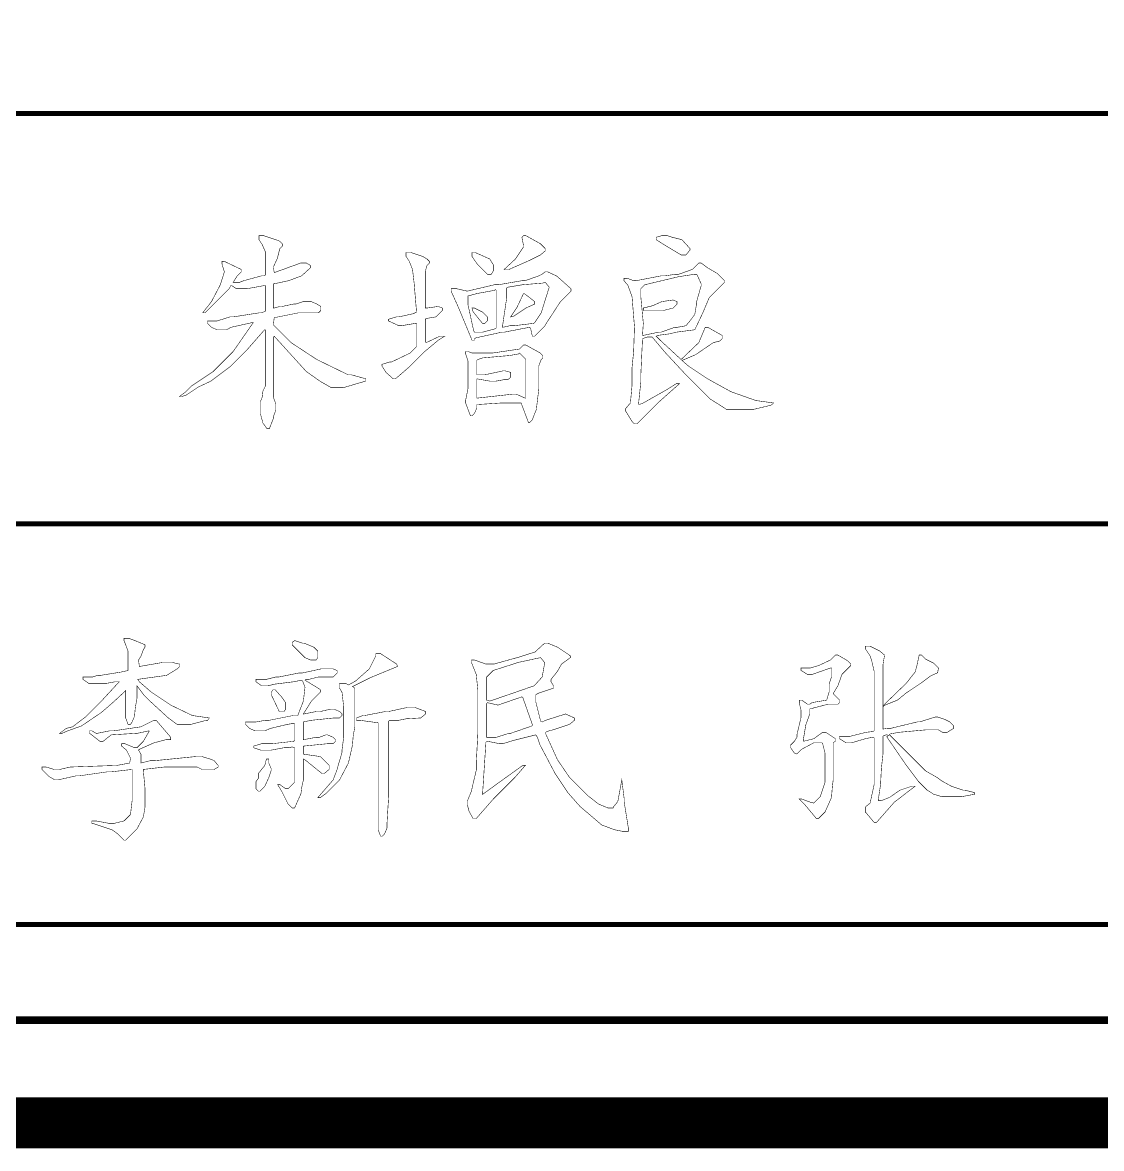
# Model space of a CAD drawing. Extents: x 94 to 452, y -72 to 1042.
# Drawn here: x 365.75 to 386.8, y -72 to -50.04 of the extents above; entities that cross this region are included whole.
import ezdxf

# ---------------------------------------------------------------- set-up
doc = ezdxf.new("R2010")
doc.units = 0
doc.header["$MEASUREMENT"] = 0
doc.layers.add('TREE_LAYER', color=7, linetype='Continuous')

msp = doc.modelspace()

# ---------------------------------------------------------------- linework, layer by layer
at = {"layer": 'TREE_LAYER'}
for points, const_width, elevation in [([(451.22612, 995.005583), (451.22612, 11.113007), (451.22612, 10.313007), (451.22612, -71.498816), (94.22612, -71.498816), (94.22612, -69.496695), (94.22612, 9.432416), (94.22612, 10.313007), (94.22612, 11.113007), (94.22612, 13.086307)], 1, 2891.008799), ([(96.22612, 13.086307), (96.22612, 11.113007), (96.22612, 10.313007), (96.22612, 9.432416), (96.22612, 9.432416), (96.22612, -69.496695), (96.22612, -69.498816), (449.22612, -69.498816), (449.22612, -69.498816), (449.22612, 10.313007), (449.22612, 11.113007), (449.22612, 995.005583)], 0.15, 2875.008799), ([(362.136024, -51.815251), (391.643859, -51.815251)], 0.1, 29.507835), ([(370.454957, -54.19674), (370.360839, -54.19674), (370.360839, -54.275171), (370.423584, -54.369289), (370.486329, -54.510465), (370.486329, -54.965367), (370.454957, -54.981053), (370.407898, -54.981053), (370.0628, -55.075171), (369.984369, -55.106544), (369.858878, -55.106544), (369.858878, -55.106544), (369.93731, -54.981053), (370.015741, -54.902622), (370.015741, -54.855563), (369.686329, -54.698701), (369.63927, -54.698701), (369.63927, -54.745759), (369.686329, -54.902622), (369.607898, -55.153602), (369.435349, -55.483014), (369.2628, -55.702622), (369.309859, -55.702622), (369.780447, -55.232034), (369.811819, -55.169289), (369.827506, -55.169289), (369.921623, -55.232034), (370.125545, -55.232034), (370.470643, -55.169289), (370.486329, -55.169289), (370.486329, -55.67125), (370.407898, -55.702622), (370.360839, -55.702622), (369.858878, -55.781053), (369.796133, -55.781053), (369.545153, -55.859485), (369.356918, -55.859485), (369.356918, -55.906544), (369.435349, -55.984975), (369.545153, -56.032034), (369.733388, -56.032034), (369.811819, -55.984975), (370.235349, -55.890857), (370.251035, -55.890857), (369.858878, -56.455563), (369.466721, -56.84772), (369.043192, -57.130073), (368.917702, -57.255563), (368.807898, -57.333995), (368.854957, -57.333995), (368.949074, -57.302622), (369.184369, -57.145759), (369.419663, -57.035955), (369.796133, -56.753602), (370.141231, -56.408504), (370.470643, -56.032034), (370.486329, -56.032034), (370.486329, -57.130073), (370.43927, -57.224191), (370.423584, -57.349681), (370.392212, -57.428112), (370.392212, -57.679093), (370.43927, -57.851642), (370.517702, -57.961446), (370.564761, -57.961446), (370.643192, -57.757524), (370.643192, -57.726151), (370.690251, -57.600661), (370.690251, -57.475171), (370.643192, -57.349681), (370.643192, -56.17321), (370.658878, -56.157524), (371.286329, -56.84772), (371.552996, -57.035955), (371.772604, -57.161446), (372.007898, -57.161446), (372.431427, -57.035955), (372.447114, -57.035955), (372.447114, -56.988897), (372.164761, -56.910465), (372.102016, -56.910465), (371.490251, -56.612426), (370.98829, -56.283014), (370.643192, -55.937916), (370.658878, -55.79674), (371.129467, -55.702622), (371.521623, -55.702622), (371.568682, -55.655563), (371.568682, -55.577132), (371.490251, -55.530073), (371.380447, -55.483014), (371.223584, -55.483014), (371.082408, -55.530073), (371.035349, -55.530073), (370.815741, -55.577132), (370.768682, -55.577132), (370.658878, -55.608504), (370.643192, -55.608504), (370.643192, -55.137916), (370.941231, -55.075171), (371.192212, -54.981053), (371.364761, -54.824191), (371.364761, -54.777132), (371.286329, -54.730073), (371.176525, -54.730073), (370.658878, -54.918308), (370.643192, -54.808504), (370.721623, -54.635955), (370.768682, -54.44772), (370.815741, -54.400661), (370.815741, -54.353602), (370.768682, -54.306544), (370.690251, -54.275171), (370.454957, -54.19674), (370.454957, -54.19674)], 0.01, 265), ([(375.568682, -54.19674), (375.521623, -54.19674), (375.490251, -54.228112), (375.521623, -54.384975), (375.521623, -54.416348), (375.364761, -54.651642), (375.145153, -54.855563), (375.23927, -54.855563), (375.631427, -54.683014), (375.851035, -54.57321), (375.945153, -54.494779), (375.945153, -54.44772), (375.851035, -54.353602), (375.568682, -54.19674), (375.568682, -54.19674)], 0.01, 265), ([(378.329467, -54.19674), (378.219663, -54.19674), (378.109859, -54.228112), (378.109859, -54.275171), (378.282408, -54.384975), (378.596133, -54.57321), (378.690251, -54.57321), (378.768682, -54.479093), (378.768682, -54.44772), (378.611819, -54.275171), (378.423584, -54.228112), (378.329467, -54.19674), (378.329467, -54.19674)], 0.01, 265), ([(373.325545, -54.526151), (373.231427, -54.526151), (373.231427, -54.604583), (373.294172, -54.698701), (373.356918, -54.855563), (373.38829, -55.12223), (373.435349, -55.686936), (373.372604, -55.718308), (373.090251, -55.781053), (373.043192, -55.781053), (372.886329, -55.828112), (372.886329, -55.859485), (373.090251, -55.953602), (373.13731, -55.953602), (373.419663, -55.906544), (373.435349, -55.906544), (373.435349, -56.361446), (373.309859, -56.486936), (372.949074, -56.659485), (372.917702, -56.659485), (372.760839, -56.706544), (372.760839, -56.737916), (372.83927, -56.863406), (372.980447, -56.988897), (373.011819, -56.988897), (373.043192, -56.97321), (373.278486, -56.769289), (373.576525, -56.47125), (373.858878, -56.235955), (373.984369, -56.157524), (373.890251, -56.157524), (373.623584, -56.283014), (373.607898, -56.267328), (373.607898, -55.828112), (373.623584, -55.812426), (373.811819, -55.781053), (373.93731, -55.655563), (373.93731, -55.608504), (373.858878, -55.577132), (373.63927, -55.608504), (373.607898, -55.608504), (373.607898, -54.886936), (373.63927, -54.777132), (373.686329, -54.730073), (373.686329, -54.698701), (373.63927, -54.651642), (373.560839, -54.604583), (373.325545, -54.526151), (373.325545, -54.526151)], 0.01, 265), ([(374.580447, -54.526151), (374.517702, -54.526151), (374.517702, -54.604583), (374.627506, -54.761446), (374.815741, -54.949681), (374.894172, -54.949681), (374.941231, -54.87125), (374.941231, -54.777132), (374.8628, -54.651642), (374.580447, -54.526151), (374.580447, -54.526151)], 0.01, 265), ([(378.98829, -54.730073), (378.941231, -54.730073), (378.815741, -54.855563), (378.549074, -54.949681), (378.486329, -54.949681), (378.282408, -54.981053), (378.203976, -54.981053), (377.717702, -55.075171), (377.670643, -55.075171), (377.545153, -55.028112), (377.482408, -55.028112), (377.482408, -55.075171), (377.560839, -55.169289), (377.63927, -55.388897), (377.686329, -55.969289), (377.670643, -56.455563), (377.63927, -56.769289), (377.63927, -57.114387), (377.607898, -57.459485), (377.51378, -57.569289), (377.51378, -57.616348), (377.63927, -57.820269), (377.686329, -57.867328), (377.733388, -57.867328), (378.141231, -57.459485), (378.564761, -57.083014), (378.502016, -57.083014), (378.329467, -57.192818), (377.858878, -57.459485), (377.780447, -57.490857), (377.764761, -57.490857), (377.811819, -57.035955), (377.811819, -56.879093), (377.843192, -56.204583), (377.93731, -56.17321), (378.031427, -56.17321), (378.282408, -56.47125), (378.690251, -56.910465), (379.160839, -57.381053), (379.458878, -57.569289), (379.474565, -57.584975), (380.007898, -57.584975), (380.33731, -57.506544), (380.368682, -57.490857), (380.400055, -57.459485), (380.054957, -57.412426), (379.568682, -57.239877), (379.11378, -56.988897), (378.73731, -56.737916), (378.611819, -56.628112), (378.658878, -56.612426), (378.878486, -56.518308), (379.223584, -56.283014), (379.349074, -56.251642), (379.396133, -56.204583), (379.396133, -56.141838), (379.145153, -56.000661), (379.11378, -55.984975), (379.066721, -55.984975), (378.941231, -56.283014), (378.596133, -56.612426), (378.18829, -56.235955), (378.109859, -56.157524), (378.141231, -56.141838), (378.376525, -56.110465), (378.502016, -56.079093), (378.8628, -56.032034), (379.019663, -55.702622), (379.145153, -55.404583), (379.443192, -55.106544), (379.443192, -55.075171), (379.302016, -54.933995), (379.11378, -54.824191), (378.98829, -54.730073), (378.98829, -54.730073)], 0.01, 265), ([(375.992212, -54.902622), (375.945153, -54.902622), (375.882408, -54.949681), (375.819663, -54.981053), (375.552996, -55.075171), (375.490251, -55.075171), (375.035349, -55.153602), (374.956918, -55.153602), (374.423584, -55.279093), (374.219663, -55.232034), (374.109859, -55.232034), (374.109859, -55.279093), (374.251035, -55.592818), (374.517702, -56.235955), (374.564761, -56.235955), (374.564761, -56.204583), (374.596133, -56.188897), (375.098094, -56.079093), (375.145153, -56.079093), (375.631427, -55.984975), (375.647114, -55.984975), (375.6628, -56.016348), (375.694172, -56.157524), (375.741231, -56.157524), (375.929467, -55.969289), (375.976525, -55.890857), (376.243192, -55.483014), (376.447114, -55.279093), (376.447114, -55.232034), (376.290251, -55.090857), (376.164761, -54.981053), (375.992212, -54.902622), (375.992212, -54.902622)], 0.01, 265), ([(375.898094, -55.12223), (375.945153, -55.106544), (376.023584, -55.200661), (375.866721, -55.702622), (375.741231, -55.890857), (375.725545, -55.906544), (375.333388, -55.953602), (375.254957, -55.953602), (375.11378, -55.984975), (375.11378, -55.953602), (375.192212, -55.420269), (375.192212, -55.216348), (375.223584, -55.200661), (375.505937, -55.153602), (375.898094, -55.12223), (375.898094, -55.12223)], 0.01, 265), ([(378.8628, -54.949681), (378.894172, -54.949681), (378.909859, -54.965367), (378.98829, -55.137916), (378.98829, -55.169289), (378.894172, -55.498701), (378.894172, -55.545759), (378.8628, -55.733995), (378.768682, -55.859485), (378.690251, -55.953602), (378.517702, -55.984975), (378.470643, -55.984975), (378.203976, -56.079093), (378.156918, -56.079093), (377.858878, -56.141838), (377.843192, -56.141838), (377.858878, -55.906544), (377.811819, -55.404583), (377.811819, -55.232034), (377.890251, -55.153602), (378.549074, -54.99674), (378.8628, -54.949681), (378.8628, -54.949681)], 0.01, 265), ([(374.956918, -55.263406), (374.972604, -55.24772), (374.98829, -55.263406), (374.98829, -56.000661), (374.956918, -56.016348), (374.721623, -56.079093), (374.564761, -56.079093), (374.549074, -56.04772), (374.43927, -55.545759), (374.43927, -55.37321), (374.611819, -55.326151), (374.956918, -55.263406), (374.956918, -55.263406)], 0.01, 265), ([(375.53731, -55.326151), (375.521623, -55.326151), (375.396133, -55.592818), (375.270643, -55.781053), (375.333388, -55.765367), (375.568682, -55.608504), (375.741231, -55.530073), (375.741231, -55.483014), (375.53731, -55.326151), (375.53731, -55.326151)], 0.01, 265), ([(378.43927, -55.451642), (378.219663, -55.483014), (378.047114, -55.561446), (377.858878, -55.608504), (377.858878, -55.655563), (378.251035, -55.655563), (378.43927, -55.608504), (378.517702, -55.530073), (378.517702, -55.483014), (378.43927, -55.451642), (378.43927, -55.451642)], 0.01, 265), ([(374.564761, -55.608504), (374.517702, -55.608504), (374.533388, -55.67125), (374.643192, -55.812426), (374.721623, -55.906544), (374.768682, -55.906544), (374.815741, -55.859485), (374.815741, -55.781053), (374.721623, -55.686936), (374.564761, -55.608504), (374.564761, -55.608504)], 0.01, 265), ([(375.568682, -56.330073), (375.521623, -56.330073), (375.443192, -56.408504), (374.909859, -56.486936), (374.517702, -56.486936), (374.43927, -56.455563), (374.392212, -56.455563), (374.392212, -56.502622), (374.43927, -56.643799), (374.43927, -57.177132), (374.392212, -57.412426), (374.392212, -57.459485), (374.486329, -57.710465), (374.517702, -57.710465), (374.564761, -57.663406), (374.611819, -57.553602), (374.611819, -57.490857), (375.098094, -57.459485), (375.474565, -57.459485), (375.615741, -57.835955), (375.647114, -57.835955), (375.694172, -57.788897), (375.741231, -57.663406), (375.772604, -57.584975), (375.819663, -57.192818), (375.819663, -56.737916), (375.866721, -56.612426), (375.898094, -56.581053), (375.898094, -56.533995), (375.851035, -56.486936), (375.568682, -56.330073), (375.568682, -56.330073)], 0.01, 265), ([(375.427506, -56.502622), (375.443192, -56.486936), (375.568682, -56.612426), (375.568682, -57.365367), (375.552996, -57.365367), (375.380447, -57.286936), (375.317702, -57.286936), (374.611819, -57.365367), (374.611819, -57.365367), (374.611819, -57.004583), (374.611819, -56.988897), (374.878486, -57.035955), (374.972604, -57.035955), (375.145153, -57.004583), (375.207898, -57.004583), (375.23927, -56.988897), (375.270643, -56.957524), (375.270643, -56.863406), (375.160839, -56.832034), (375.129467, -56.832034), (374.768682, -56.910465), (374.611819, -56.910465), (374.611819, -56.894779), (374.611819, -56.628112), (374.627506, -56.612426), (374.721623, -56.581053), (375.254957, -56.533995), (375.427506, -56.502622), (375.427506, -56.502622)], 0.01, 265), ([(362.136024, -59.815251), (391.643859, -59.815251)], 0.1, 29.507835), ([(367.82403, -62.04985), (367.729912, -62.04985), (367.729912, -62.096909), (367.761285, -62.17534), (367.808344, -62.30083), (367.808344, -62.677301), (367.667167, -62.708674), (367.27501, -62.771419), (367.212265, -62.771419), (367.118148, -62.802791), (366.929912, -62.802791), (366.929912, -62.84985), (367.039716, -62.928281), (367.384814, -62.928281), (367.557363, -62.896909), (367.620108, -62.896909), (367.635795, -62.896909), (367.259324, -63.304752), (366.992657, -63.571419), (366.725991, -63.77534), (366.600501, -63.806713), (366.47501, -63.90083), (366.522069, -63.90083), (366.631873, -63.853772), (366.89854, -63.759654), (367.290697, -63.492987), (367.525991, -63.289066), (367.761285, -63.069458), (367.761285, -63.069458), (367.761285, -63.602791), (367.808344, -63.728281), (367.855402, -63.728281), (367.886775, -63.681223), (367.933834, -63.571419), (367.94952, -63.39887), (367.980893, -63.226321), (367.980893, -62.991026), (367.980893, -62.97534), (368.122069, -63.163575), (368.200501, -63.242007), (368.592657, -63.602791), (368.765206, -63.728281), (369.031873, -63.728281), (369.329912, -63.64985), (369.361285, -63.64985), (369.392657, -63.602791), (369.392657, -63.602791), (369.282853, -63.587105), (369.063246, -63.555732), (368.639716, -63.351811), (368.263246, -63.10083), (368.027952, -62.896909), (367.996579, -62.84985), (367.996579, -62.84985), (368.561285, -62.771419), (368.765206, -62.645928), (368.812265, -62.59887), (368.812265, -62.551811), (368.671089, -62.520438), (368.482853, -62.520438), (368.027952, -62.59887), (368.012265, -62.473379), (368.059324, -62.394948), (368.106383, -62.269458), (368.137755, -62.222399), (368.137755, -62.17534), (367.94952, -62.096909), (367.82403, -62.04985), (367.82403, -62.04985)], 0.01, 266), ([(367.82403, -62.04985), (367.729912, -62.04985), (367.729912, -62.096909), (367.761285, -62.17534), (367.808344, -62.30083), (367.808344, -62.677301), (367.667167, -62.708674), (367.27501, -62.771419), (367.212265, -62.771419), (367.118148, -62.802791), (366.929912, -62.802791), (366.929912, -62.84985), (367.039716, -62.928281), (367.384814, -62.928281), (367.557363, -62.896909), (367.620108, -62.896909), (367.635795, -62.896909), (367.259324, -63.304752), (366.992657, -63.571419), (366.725991, -63.77534), (366.600501, -63.806713), (366.47501, -63.90083), (366.522069, -63.90083), (366.631873, -63.853772), (366.89854, -63.759654), (367.290697, -63.492987), (367.525991, -63.289066), (367.761285, -63.069458), (367.761285, -63.069458), (367.761285, -63.602791), (367.808344, -63.728281), (367.855402, -63.728281), (367.886775, -63.681223), (367.933834, -63.571419), (367.94952, -63.39887), (367.980893, -63.226321), (367.980893, -62.991026), (367.980893, -62.97534), (368.122069, -63.163575), (368.200501, -63.242007), (368.592657, -63.602791), (368.765206, -63.728281), (369.031873, -63.728281), (369.329912, -63.64985), (369.361285, -63.64985), (369.392657, -63.602791), (369.392657, -63.602791), (369.282853, -63.587105), (369.063246, -63.555732), (368.639716, -63.351811), (368.263246, -63.10083), (368.027952, -62.896909), (367.996579, -62.84985), (367.996579, -62.84985), (368.561285, -62.771419), (368.765206, -62.645928), (368.812265, -62.59887), (368.812265, -62.551811), (368.671089, -62.520438), (368.482853, -62.520438), (368.027952, -62.59887), (368.012265, -62.473379), (368.059324, -62.394948), (368.106383, -62.269458), (368.137755, -62.222399), (368.137755, -62.17534), (367.94952, -62.096909), (367.82403, -62.04985), (367.82403, -62.04985)], 0.01, 266), ([(367.82403, -62.04985), (367.729912, -62.04985), (367.729912, -62.096909), (367.761285, -62.17534), (367.808344, -62.30083), (367.808344, -62.677301), (367.667167, -62.708674), (367.27501, -62.771419), (367.212265, -62.771419), (367.118148, -62.802791), (366.929912, -62.802791), (366.929912, -62.84985), (367.039716, -62.928281), (367.384814, -62.928281), (367.557363, -62.896909), (367.620108, -62.896909), (367.635795, -62.896909), (367.259324, -63.304752), (366.992657, -63.571419), (366.725991, -63.77534), (366.600501, -63.806713), (366.47501, -63.90083), (366.522069, -63.90083), (366.631873, -63.853772), (366.89854, -63.759654), (367.290697, -63.492987), (367.525991, -63.289066), (367.761285, -63.069458), (367.761285, -63.069458), (367.761285, -63.602791), (367.808344, -63.728281), (367.855402, -63.728281), (367.886775, -63.681223), (367.933834, -63.571419), (367.94952, -63.39887), (367.980893, -63.226321), (367.980893, -62.991026), (367.980893, -62.97534), (368.122069, -63.163575), (368.200501, -63.242007), (368.592657, -63.602791), (368.765206, -63.728281), (369.031873, -63.728281), (369.329912, -63.64985), (369.361285, -63.64985), (369.392657, -63.602791), (369.392657, -63.602791), (369.282853, -63.587105), (369.063246, -63.555732), (368.639716, -63.351811), (368.263246, -63.10083), (368.027952, -62.896909), (367.996579, -62.84985), (367.996579, -62.84985), (368.561285, -62.771419), (368.765206, -62.645928), (368.812265, -62.59887), (368.812265, -62.551811), (368.671089, -62.520438), (368.482853, -62.520438), (368.027952, -62.59887), (368.012265, -62.473379), (368.059324, -62.394948), (368.106383, -62.269458), (368.137755, -62.222399), (368.137755, -62.17534), (367.94952, -62.096909), (367.82403, -62.04985), (367.82403, -62.04985)], 0.01, 266), ([(371.071089, -62.096909), (371.055402, -62.096909), (371.008344, -62.128281), (371.008344, -62.17534), (371.259324, -62.426321), (371.369128, -62.473379), (371.478932, -62.473379), (371.510304, -62.426321), (371.510304, -62.30083), (371.431873, -62.222399), (371.243638, -62.143968), (371.212265, -62.143968), (371.071089, -62.096909), (371.071089, -62.096909)], 0.01, 266), ([(375.996579, -62.143968), (375.933834, -62.143968), (375.745599, -62.316517), (375.400501, -62.426321), (375.337755, -62.442007), (374.945599, -62.551811), (374.788736, -62.551811), (374.569128, -62.473379), (374.506383, -62.473379), (374.506383, -62.520438), (374.600501, -62.755732), (374.631873, -63.069458), (374.631873, -63.885144), (374.600501, -64.481223), (374.600501, -64.622399), (374.522069, -64.951811), (374.506383, -65.030242), (374.427952, -65.218477), (374.427952, -65.296909), (374.459324, -65.422399), (374.537755, -65.563575), (374.600501, -65.563575), (374.929912, -65.187105), (375.353442, -64.763575), (375.557363, -64.528281), (375.557363, -64.528281), (375.510304, -64.528281), (375.463246, -64.559654), (374.961285, -64.920438), (374.725991, -65.092987), (374.725991, -65.045928), (374.788736, -64.073379), (374.820108, -64.057693), (375.055402, -64.104752), (375.118148, -64.104752), (375.322069, -64.042007), (375.761285, -63.932203), (375.792657, -63.979262), (375.839716, -64.120438), (376.137755, -64.685144), (376.388736, -65.061615), (376.62403, -65.328281), (377.047559, -65.689066), (377.29854, -65.783183), (377.455402, -65.814556), (377.565206, -65.814556), (377.565206, -65.736124), (377.486775, -65.24985), (377.486775, -65.187105), (377.439716, -64.810634), (377.361285, -65.234164), (377.282853, -65.328281), (377.267167, -65.359654), (377.17305, -65.359654), (376.984814, -65.281223), (376.765206, -65.108674), (376.420108, -64.763575), (376.184814, -64.418477), (375.94952, -63.90083), (375.965206, -63.869458), (376.137755, -63.822399), (376.420108, -63.728281), (376.514226, -63.64985), (376.514226, -63.602791), (376.341677, -63.52436), (375.94952, -63.64985), (375.886775, -63.681223), (375.855402, -63.665536), (375.808344, -63.477301), (375.761285, -63.289066), (375.761285, -63.147889), (375.82403, -63.116517), (376.106383, -63.022399), (376.106383, -62.97534), (376.059324, -62.896909), (376.059324, -62.84985), (376.184814, -62.692987), (376.263246, -62.551811), (376.435795, -62.426321), (376.435795, -62.394948), (376.420108, -62.379262), (376.184814, -62.222399), (375.996579, -62.143968), (375.996579, -62.143968)], 0.01, 266), ([(372.733834, -62.347889), (372.639716, -62.347889), (372.639716, -62.394948), (372.514226, -62.645928), (372.247559, -62.881223), (372.106383, -62.959654), (372.059324, -62.928281), (371.933834, -62.928281), (371.933834, -63.022399), (371.980893, -63.10083), (372.012265, -63.367497), (372.012265, -63.994948), (371.980893, -64.230242), (371.980893, -64.277301), (371.902461, -64.543968), (371.886775, -64.606713), (371.808344, -64.810634), (371.510304, -65.155732), (371.557363, -65.155732), (371.667167, -65.077301), (371.933834, -64.810634), (372.106383, -64.481223), (372.184814, -64.136124), (372.200501, -63.947889), (372.231873, -63.77534), (372.231873, -63.022399), (372.184814, -62.991026), (372.529912, -62.818477), (373.063246, -62.59887), (373.047559, -62.551811), (372.733834, -62.347889), (372.733834, -62.347889)], 0.01, 266), ([(382.283026, -62.203983), (382.188908, -62.203983), (382.188908, -62.251042), (382.283026, -62.392219), (382.314399, -62.486336), (382.361457, -62.690258), (382.361457, -63.851042), (382.345771, -63.866728), (382.204595, -63.882415), (381.890869, -63.960846), (381.686948, -63.960846), (381.686948, -64.007905), (381.812438, -64.086336), (381.922242, -64.086336), (382.188908, -64.007905), (382.345771, -63.976532), (382.361457, -63.992219), (382.361457, -64.902023), (382.283026, -65.262807), (382.188908, -65.341238), (382.188908, -65.435356), (382.204595, -65.451042), (382.361457, -65.639277), (382.408516, -65.639277), (382.753614, -65.247121), (383.161457, -64.933395), (383.098712, -64.933395), (382.863418, -65.011827), (382.706556, -65.12163), (382.659497, -65.153003), (382.502634, -65.215748), (382.439889, -65.215748), (382.486948, -64.902023), (382.502634, -64.588297), (382.534006, -64.305944), (382.534006, -63.960846), (382.549693, -63.94516), (382.612438, -63.929474), (382.64381, -63.94516), (382.612438, -63.960846), (382.612438, -63.976532), (382.988908, -64.525552), (383.224203, -64.839277), (383.396752, -65.011827), (383.475183, -65.058885), (383.522242, -65.090258), (383.679105, -65.137317), (384.071261, -65.137317), (384.322242, -65.090258), (384.322242, -65.058885), (384.134006, -65.011827), (384.102634, -65.011827), (383.86734, -64.933395), (383.694791, -64.839277), (383.584987, -64.760846), (383.365379, -64.635356), (382.659497, -63.929474), (382.675183, -63.913787), (382.847732, -63.882415), (383.365379, -63.835356), (383.616359, -63.835356), (383.694791, -63.882415), (383.788908, -63.882415), (383.914399, -63.803983), (383.914399, -63.756925), (383.835967, -63.678493), (383.74185, -63.631434), (383.600673, -63.584376), (383.553614, -63.584376), (383.255575, -63.678493), (383.208516, -63.678493), (382.690869, -63.803983), (382.628124, -63.803983), (382.534006, -63.81967), (382.534006, -63.81967), (382.534006, -63.380454), (382.581065, -63.349081), (382.816359, -63.254964), (382.988908, -63.113787), (383.271261, -62.925552), (383.459497, -62.784376), (383.600673, -62.72163), (383.616359, -62.627513), (383.522242, -62.533395), (383.365379, -62.454964), (383.286948, -62.376532), (383.239889, -62.376532), (383.19283, -62.59614), (383.161457, -62.705944), (382.988908, -62.925552), (382.534006, -63.364768), (382.534006, -63.364768), (382.534006, -62.564768), (382.565379, -62.376532), (382.471261, -62.298101), (382.283026, -62.203983), (382.283026, -62.203983)], 0.01, 266), ([(375.776971, -62.442007), (375.855402, -62.426321), (375.933834, -62.520438), (375.933834, -62.536124), (375.886775, -62.802791), (375.729912, -62.97534), (374.867167, -63.273379), (374.804422, -63.257693), (374.804422, -62.802791), (374.929912, -62.677301), (375.416187, -62.520438), (375.776971, -62.442007), (375.776971, -62.442007)], 0.01, 266), ([(381.655575, -62.376532), (381.608516, -62.376532), (381.514399, -62.47065), (381.279105, -62.580454), (381.122242, -62.627513), (380.934006, -62.627513), (380.934006, -62.674572), (381.059497, -62.753003), (381.153614, -62.753003), (381.514399, -62.627513), (381.530085, -62.627513), (381.530085, -62.800062), (381.483026, -62.941238), (381.483026, -63.098101), (381.435967, -63.254964), (381.153614, -63.302023), (381.106556, -63.333395), (381.059497, -63.333395), (380.949693, -63.254964), (380.902634, -63.254964), (380.902634, -63.317709), (380.934006, -63.443199), (380.934006, -63.600062), (380.855575, -63.929474), (380.855575, -63.976532), (380.808516, -64.054964), (380.730085, -64.133395), (380.730085, -64.180454), (380.808516, -64.290258), (380.855575, -64.305944), (380.949693, -64.211827), (381.184987, -64.086336), (381.34185, -64.086336), (381.357536, -64.102023), (381.404595, -64.290258), (381.404595, -64.854964), (381.310477, -65.137317), (381.184987, -65.262807), (381.122242, -65.247121), (380.949693, -65.184376), (380.902634, -65.184376), (380.996752, -65.278493), (381.232046, -65.560846), (381.279105, -65.560846), (381.404595, -65.435356), (381.530085, -65.153003), (381.545771, -64.949081), (381.561457, -64.823591), (381.561457, -64.086336), (381.608516, -64.054964), (381.608516, -64.007905), (381.420281, -63.882415), (381.357536, -63.882415), (381.184987, -64.007905), (380.996752, -64.054964), (380.981065, -64.054964), (380.981065, -64.023591), (381.012438, -63.835356), (381.028124, -63.741238), (381.106556, -63.52163), (381.106556, -63.427513), (381.46734, -63.333395), (381.655575, -63.333395), (381.686948, -63.302023), (381.686948, -63.254964), (381.561457, -63.129474), (381.655575, -62.972611), (381.734006, -62.753003), (381.906556, -62.580454), (381.906556, -62.549081), (381.84381, -62.486336), (381.655575, -62.376532), (381.655575, -62.376532)], 0.01, 266), ([(381.655575, -62.376532), (381.608516, -62.376532), (381.514399, -62.47065), (381.279105, -62.580454), (381.122242, -62.627513), (380.934006, -62.627513), (380.934006, -62.674572), (381.059497, -62.753003), (381.153614, -62.753003), (381.514399, -62.627513), (381.530085, -62.627513), (381.530085, -62.800062), (381.483026, -62.941238), (381.483026, -63.098101), (381.435967, -63.254964), (381.153614, -63.302023), (381.106556, -63.333395), (381.059497, -63.333395), (380.949693, -63.254964), (380.902634, -63.254964), (380.902634, -63.317709), (380.934006, -63.443199), (380.934006, -63.600062), (380.855575, -63.929474), (380.855575, -63.976532), (380.808516, -64.054964), (380.730085, -64.133395), (380.730085, -64.180454), (380.808516, -64.290258), (380.855575, -64.305944), (380.949693, -64.211827), (381.184987, -64.086336), (381.34185, -64.086336), (381.357536, -64.102023), (381.404595, -64.290258), (381.404595, -64.854964), (381.310477, -65.137317), (381.184987, -65.262807), (381.122242, -65.247121), (380.949693, -65.184376), (380.902634, -65.184376), (380.996752, -65.278493), (381.232046, -65.560846), (381.279105, -65.560846), (381.404595, -65.435356), (381.530085, -65.153003), (381.545771, -64.949081), (381.561457, -64.823591), (381.561457, -64.086336), (381.608516, -64.054964), (381.608516, -64.007905), (381.420281, -63.882415), (381.357536, -63.882415), (381.184987, -64.007905), (380.996752, -64.054964), (380.981065, -64.054964), (380.981065, -64.023591), (381.012438, -63.835356), (381.028124, -63.741238), (381.106556, -63.52163), (381.106556, -63.427513), (381.46734, -63.333395), (381.655575, -63.333395), (381.686948, -63.302023), (381.686948, -63.254964), (381.561457, -63.129474), (381.655575, -62.972611), (381.734006, -62.753003), (381.906556, -62.580454), (381.906556, -62.549081), (381.84381, -62.486336), (381.655575, -62.376532), (381.655575, -62.376532)], 0.01, 266), ([(371.808344, -62.645928), (371.57305, -62.645928), (371.212265, -62.72436), (371.14952, -62.72436), (370.757363, -62.802791), (370.694618, -62.802791), (370.506383, -62.84985), (370.302461, -62.84985), (370.302461, -62.896909), (370.412265, -62.97534), (370.537755, -62.97534), (370.663246, -62.943968), (371.039716, -62.896909), (371.196579, -62.865536), (371.212265, -62.881223), (371.259324, -63.006713), (371.227952, -63.273379), (371.118148, -63.555732), (371.02403, -63.555732), (370.553442, -63.64985), (370.47501, -63.64985), (370.302461, -63.681223), (370.09854, -63.681223), (370.09854, -63.728281), (370.176971, -63.806713), (370.286775, -63.853772), (370.47501, -63.853772), (370.584814, -63.806713), (370.914226, -63.728281), (371.008344, -63.712595), (371.055402, -63.712595), (371.055402, -64.042007), (371.039716, -64.057693), (370.616187, -64.104752), (370.412265, -64.104752), (370.255402, -64.151811), (370.255402, -64.183183), (370.396579, -64.230242), (370.600501, -64.230242), (370.851481, -64.183183), (370.945599, -64.183183), (371.008344, -64.167497), (371.055402, -64.183183), (371.055402, -64.857693), (370.929912, -64.983183), (370.882853, -64.983183), (370.77305, -64.904752), (370.725991, -64.904752), (370.804422, -65.030242), (370.929912, -65.281223), (371.008344, -65.359654), (371.055402, -65.359654), (371.180893, -65.077301), (371.196579, -64.951811), (371.227952, -64.810634), (371.227952, -64.418477), (371.227952, -64.402791), (371.259324, -64.418477), (371.588736, -64.685144), (371.635795, -64.685144), (371.729912, -64.606713), (371.729912, -64.528281), (371.557363, -64.355732), (371.227952, -64.308674), (371.227952, -64.151811), (371.69854, -64.104752), (371.808344, -64.104752), (371.855402, -64.057693), (371.855402, -64.026321), (371.808344, -63.979262), (371.69854, -63.932203), (371.667167, -63.932203), (371.541677, -63.979262), (371.478932, -63.979262), (371.227952, -64.026321), (371.227952, -64.010634), (371.227952, -63.681223), (371.369128, -63.64985), (371.82403, -63.602791), (371.933834, -63.602791), (371.980893, -63.555732), (371.980893, -63.52436), (371.933834, -63.477301), (371.82403, -63.430242), (371.761285, -63.430242), (371.557363, -63.477301), (371.478932, -63.477301), (371.243638, -63.52436), (371.227952, -63.52436), (371.384814, -63.273379), (371.557363, -63.10083), (371.557363, -63.053772), (371.541677, -63.038085), (371.259324, -62.865536), (371.27501, -62.84985), (371.337755, -62.84985), (371.525991, -62.802791), (371.808344, -62.802791), (371.886775, -62.72436), (371.886775, -62.677301), (371.808344, -62.645928), (371.808344, -62.645928)], 0.01, 266), ([(370.678932, -63.053772), (370.631873, -63.053772), (370.600501, -63.10083), (370.600501, -63.147889), (370.757363, -63.477301), (370.851481, -63.477301), (370.882853, -63.430242), (370.882853, -63.304752), (370.804422, -63.194948), (370.678932, -63.053772), (370.678932, -63.053772)], 0.01, 266), ([(375.478932, -63.194948), (375.494618, -63.194948), (375.510304, -63.210634), (375.69854, -63.743968), (375.682853, -63.759654), (375.27501, -63.90083), (375.243638, -63.90083), (374.992657, -63.979262), (374.804422, -63.979262), (374.804422, -63.963575), (374.804422, -63.320438), (374.820108, -63.304752), (375.02403, -63.351811), (375.478932, -63.194948), (375.478932, -63.194948)], 0.01, 266), ([(373.408344, -63.39887), (373.251481, -63.39887), (372.890697, -63.477301), (372.827952, -63.477301), (372.420108, -63.555732), (372.388736, -63.555732), (372.263246, -63.602791), (372.263246, -63.64985), (372.341677, -63.64985), (372.686775, -63.696909), (372.686775, -65.783183), (372.733834, -65.908674), (372.765206, -65.908674), (372.812265, -65.861615), (372.859324, -65.751811), (372.859324, -65.657693), (372.87501, -65.391026), (372.890697, -65.140046), (372.890697, -63.665536), (372.906383, -63.64985), (373.078932, -63.64985), (373.235795, -63.618477), (373.518148, -63.602791), (373.612265, -63.52436), (373.612265, -63.477301), (373.408344, -63.39887), (373.408344, -63.39887)], 0.01, 266), ([(368.357363, -63.64985), (368.310304, -63.64985), (368.059324, -63.77534), (367.525991, -63.853772), (367.447559, -63.853772), (367.212265, -63.90083), (367.180893, -63.90083), (367.102461, -63.853772), (367.055402, -63.853772), (367.055402, -63.90083), (367.259324, -64.057693), (367.322069, -64.057693), (367.478932, -63.932203), (367.996579, -63.90083), (368.216187, -63.853772), (368.216187, -63.869458), (368.106383, -64.057693), (367.980893, -64.183183), (367.933834, -64.183183), (367.745599, -64.104752), (367.682853, -64.104752), (367.682853, -64.151811), (367.776971, -64.230242), (367.855402, -64.387105), (367.839716, -64.481223), (367.588736, -64.528281), (366.678932, -64.559654), (366.47501, -64.606713), (366.365206, -64.606713), (366.208344, -64.559654), (366.129912, -64.559654), (366.129912, -64.606713), (366.271089, -64.747889), (366.380893, -64.810634), (366.443638, -64.810634), (366.788736, -64.732203), (366.851481, -64.732203), (367.400501, -64.653772), (367.478932, -64.653772), (367.886775, -64.606713), (367.886775, -64.606713), (367.886775, -65.218477), (367.855402, -65.485144), (367.729912, -65.610634), (367.541677, -65.657693), (367.431873, -65.657693), (367.180893, -65.610634), (367.102461, -65.610634), (367.102461, -65.657693), (367.118148, -65.657693), (367.494618, -65.783183), (367.604422, -65.861615), (367.729912, -65.987105), (367.761285, -65.987105), (367.980893, -65.767497), (368.106383, -65.532203), (368.137755, -65.343968), (368.137755, -64.967497), (368.106383, -64.638085), (368.106383, -64.606713), (368.514226, -64.559654), (369.157363, -64.559654), (369.251481, -64.606713), (369.486775, -64.606713), (369.565206, -64.559654), (369.565206, -64.528281), (369.486775, -64.434164), (369.408344, -64.402791), (369.251481, -64.355732), (369.125991, -64.355732), (368.341677, -64.434164), (368.247559, -64.434164), (368.059324, -64.481223), (368.059324, -64.465536), (368.059324, -64.308674), (368.012265, -64.230242), (368.027952, -64.214556), (368.310304, -64.089066), (368.545599, -64.026321), (368.639716, -64.026321), (368.639716, -63.979262), (368.357363, -63.64985), (368.357363, -63.64985)], 0.01, 266), ([(368.357363, -63.64985), (368.310304, -63.64985), (368.059324, -63.77534), (367.525991, -63.853772), (367.447559, -63.853772), (367.212265, -63.90083), (367.180893, -63.90083), (367.102461, -63.853772), (367.055402, -63.853772), (367.055402, -63.90083), (367.259324, -64.057693), (367.322069, -64.057693), (367.478932, -63.932203), (367.996579, -63.90083), (368.216187, -63.853772), (368.216187, -63.869458), (368.106383, -64.057693), (367.980893, -64.183183), (367.933834, -64.183183), (367.745599, -64.104752), (367.682853, -64.104752), (367.682853, -64.151811), (367.776971, -64.230242), (367.855402, -64.387105), (367.839716, -64.481223), (367.588736, -64.528281), (366.678932, -64.559654), (366.47501, -64.606713), (366.365206, -64.606713), (366.208344, -64.559654), (366.129912, -64.559654), (366.129912, -64.606713), (366.271089, -64.747889), (366.380893, -64.810634), (366.443638, -64.810634), (366.788736, -64.732203), (366.851481, -64.732203), (367.400501, -64.653772), (367.478932, -64.653772), (367.886775, -64.606713), (367.886775, -64.606713), (367.886775, -65.218477), (367.855402, -65.485144), (367.729912, -65.610634), (367.541677, -65.657693), (367.431873, -65.657693), (367.180893, -65.610634), (367.102461, -65.610634), (367.102461, -65.657693), (367.118148, -65.657693), (367.494618, -65.783183), (367.604422, -65.861615), (367.729912, -65.987105), (367.761285, -65.987105), (367.980893, -65.767497), (368.106383, -65.532203), (368.137755, -65.343968), (368.137755, -64.967497), (368.106383, -64.638085), (368.106383, -64.606713), (368.514226, -64.559654), (369.157363, -64.559654), (369.251481, -64.606713), (369.486775, -64.606713), (369.565206, -64.559654), (369.565206, -64.528281), (369.486775, -64.434164), (369.408344, -64.402791), (369.251481, -64.355732), (369.125991, -64.355732), (368.341677, -64.434164), (368.247559, -64.434164), (368.059324, -64.481223), (368.059324, -64.465536), (368.059324, -64.308674), (368.012265, -64.230242), (368.027952, -64.214556), (368.310304, -64.089066), (368.545599, -64.026321), (368.639716, -64.026321), (368.639716, -63.979262), (368.357363, -63.64985), (368.357363, -63.64985)], 0.01, 266), ([(368.357363, -63.64985), (368.310304, -63.64985), (368.059324, -63.77534), (367.525991, -63.853772), (367.447559, -63.853772), (367.212265, -63.90083), (367.180893, -63.90083), (367.102461, -63.853772), (367.055402, -63.853772), (367.055402, -63.90083), (367.259324, -64.057693), (367.322069, -64.057693), (367.478932, -63.932203), (367.996579, -63.90083), (368.216187, -63.853772), (368.216187, -63.869458), (368.106383, -64.057693), (367.980893, -64.183183), (367.933834, -64.183183), (367.745599, -64.104752), (367.682853, -64.104752), (367.682853, -64.151811), (367.776971, -64.230242), (367.855402, -64.387105), (367.839716, -64.481223), (367.588736, -64.528281), (366.678932, -64.559654), (366.47501, -64.606713), (366.365206, -64.606713), (366.208344, -64.559654), (366.129912, -64.559654), (366.129912, -64.606713), (366.271089, -64.747889), (366.380893, -64.810634), (366.443638, -64.810634), (366.788736, -64.732203), (366.851481, -64.732203), (367.400501, -64.653772), (367.478932, -64.653772), (367.886775, -64.606713), (367.886775, -64.606713), (367.886775, -65.218477), (367.855402, -65.485144), (367.729912, -65.610634), (367.541677, -65.657693), (367.431873, -65.657693), (367.180893, -65.610634), (367.102461, -65.610634), (367.102461, -65.657693), (367.118148, -65.657693), (367.494618, -65.783183), (367.604422, -65.861615), (367.729912, -65.987105), (367.761285, -65.987105), (367.980893, -65.767497), (368.106383, -65.532203), (368.137755, -65.343968), (368.137755, -64.967497), (368.106383, -64.638085), (368.106383, -64.606713), (368.514226, -64.559654), (369.157363, -64.559654), (369.251481, -64.606713), (369.486775, -64.606713), (369.565206, -64.559654), (369.565206, -64.528281), (369.486775, -64.434164), (369.408344, -64.402791), (369.251481, -64.355732), (369.125991, -64.355732), (368.341677, -64.434164), (368.247559, -64.434164), (368.059324, -64.481223), (368.059324, -64.465536), (368.059324, -64.308674), (368.012265, -64.230242), (368.027952, -64.214556), (368.310304, -64.089066), (368.545599, -64.026321), (368.639716, -64.026321), (368.639716, -63.979262), (368.357363, -63.64985), (368.357363, -63.64985)], 0.01, 266), ([(370.553442, -64.402791), (370.506383, -64.402791), (370.47501, -64.528281), (370.34952, -64.685144), (370.34952, -64.779262), (370.302461, -64.842007), (370.302461, -64.983183), (370.34952, -65.030242), (370.380893, -65.030242), (370.47501, -64.936124), (370.553442, -64.763575), (370.600501, -64.622399), (370.600501, -64.591026), (370.553442, -64.481223), (370.553442, -64.402791), (370.553442, -64.402791)], 0.01, 266), ([(362.136024, -67.630795), (391.643859, -67.630795)], 0.1, 29.507835)]:
    msp.add_lwpolyline(points, dxfattribs=dict(at, const_width=const_width, elevation=elevation))

doc.saveas('drawing.dxf')
